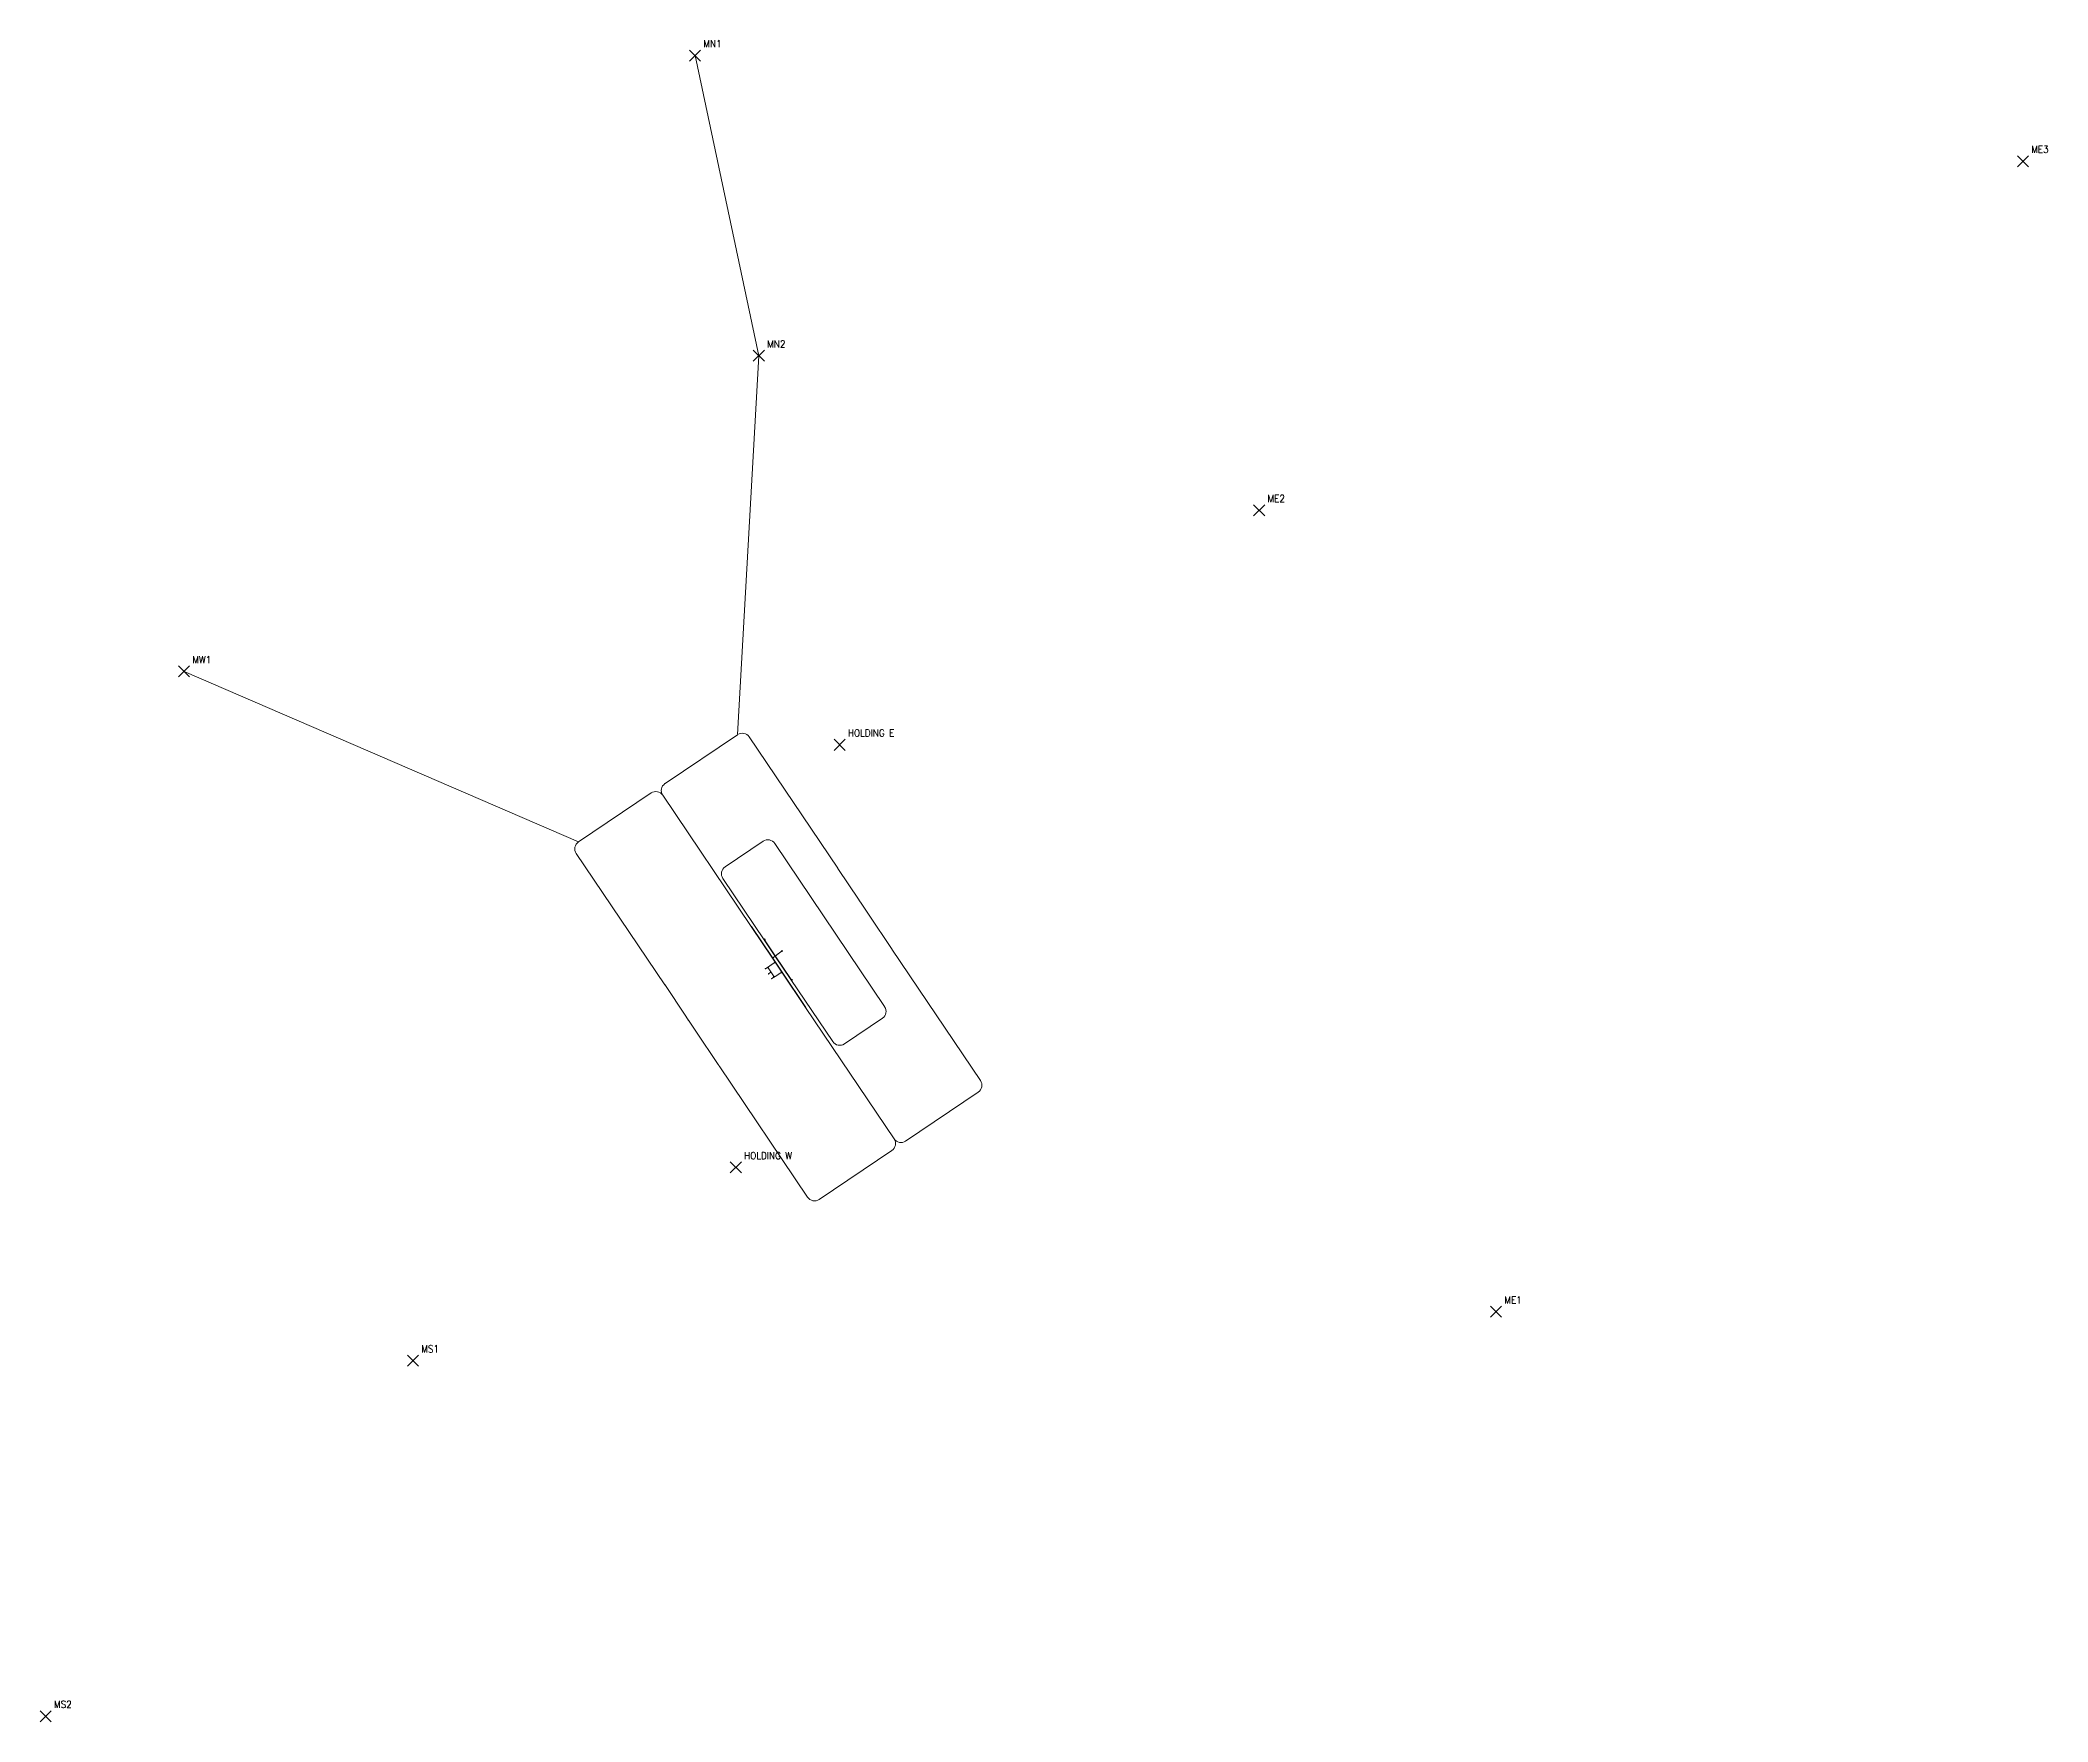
# Model space of a CAD drawing. Header units: metres. Extents: x -17701 to 30438, y -18109 to 22206.
import ezdxf

# ---------------------------------------------------------------- set-up
doc = ezdxf.new("R2010")
doc.units = ezdxf.units.M
for name, color, linetype, lineweight in [('NEW_Circuit', 7, 'CONTINUOUS', 0), ('NEW_Holding', 7, 'CONTINUOUS', 0), ('New_Mano', 7, 'CONTINUOUS', 0), ('NEW_Parking', 7, 'CONTINUOUS', 0), ('NEW_Taxi', 7, 'CONTINUOUS', 0), ('NEW_VFR_Routes', 7, 'CONTINUOUS', 0)]:
    doc.layers.add(name, color=color, linetype=linetype, lineweight=lineweight)
for name, color, linetype in [('REF_ROUTE_RUNWAYS', 1, 'CONTINUOUS'), ('REF_VFR_LABELS', 3, 'CONTINUOUS'), ('REF_VFR_POINTS', 3, 'CONTINUOUS')]:
    doc.layers.add(name, color=color, linetype=linetype)
doc.styles.get("Standard").update_dxf_attribs({"font": 'STANDARD'})

msp = doc.modelspace()

# ---------------------------------------------------------------- linework, layer by layer
at = {"layer": 'NEW_Circuit'}
for p, q in [((-977, 5554), (-2719, 4383)), ((1424, 2353), (-701, 5503)), ((-4792, 2985), (-3051, 4159)), ((-649, 955), (-2774, 4105)), ((-366, 3002), (-1278, 2387)), ((-89, 2948), (2547, -964)), ((-2721, -443), (-4846, 2707)), ((-326, 617), (-1332, 2110)), ((1428, 2346), (1933, 1593)), ((1931, 1595), (1999, 1494)), ((2000, 1492), (2158, 1256)), ((2158, 1257), (2725, 409)), ((2721, 416), (4846, -2735)), ((-2726, -436), (-2222, -1189)), ((297, -311), (1304, -1803)), ((-2221, -1191), (-2153, -1292)), ((-2155, -1290), (-1997, -1526)), ((649, -982), (2774, -4133)), ((1581, -1857), (2493, -1242)), ((-1996, -1527), (-1428, -2374)), ((-1424, -2380), (701, -5531)), ((4792, -3012), (3051, -4187)), ((979, -5585), (2720, -4410))]:
    msp.add_line(p, q, dxfattribs=at)
for centre, start, end in [((-867, 5391), 34, 124), ((-2608, 4217), 123.9154, 213.9154), ((-2940, 3993), 34, 124), ((-4681, 2819), 124, 214), ((-254, 2837), 33.9696, 124), ((-1166, 2222), 124, 214), ((2382, -1076), 304, 33.9696), ((1470, -1691), 214, 304), ((4680, -2847), 304, 34), ((2608, -4245), 304, 34), ((2939, -4021), 214, 304), ((867, -5419), 214, 304)]:
    msp.add_arc(centre, 200, start, end, dxfattribs=at)
at = {"layer": 'NEW_Holding'}
for p in [(-162, 45), (-25, 289), (-2, -190)]:
    msp.add_point(p, dxfattribs=at)
at = {"layer": 'New_Mano'}
for p, q in [((-347, 650), (-330, 662)), ((-326, 617), (-347, 650)), ((-330, 662), (-314, 639)), ((-314, 639), (-326, 617)), ((297, -311), (324, -309)), ((317, -340), (297, -311)), ((336, -328), (317, -340)), ((324, -309), (336, -328))]:
    msp.add_line(p, q, dxfattribs=at)
at = {"layer": 'NEW_Parking'}
for p in [(79, 373), (84, 378), (88, 363), (93, 367), (-311, -55), (-234, -177), (-161, -292)]:
    msp.add_point(p, dxfattribs=at)
at = {"layer": 'NEW_Taxi'}
for p, q in [((-100, 86), (-311, -55)), ((-145, 202), (88, 373)), ((-100, 86), (-88, 117)), ((-100, 86), (-66, 85)), ((79, 373), (88, 363)), ((88, 373), (84, 378)), ((88, 373), (93, 367)), ((-244, -36), (-276, -32)), ((-236, -5), (-244, -36)), ((-244, -36), (-118, -224)), ((-178, -136), (-234, -177)), ((-79, -242), (-161, -292)), ((-118, -224), (-127, -271)), ((-118, -224), (-78, -242)), ((-78, -242), (57, -151)), ((57, -151), (69, -118)), ((57, -151), (94, -154))]:
    msp.add_line(p, q, dxfattribs=at)
at = {"layer": 'NEW_VFR_Routes'}
for p, q in [((-1999, 21837), (-468, 14641)), ((-468, 14641), (-979, 5557)), ((-14250, 7073), (-4792, 2985))]:
    msp.add_line(p, q, dxfattribs=at)
at = {"layer": 'REF_ROUTE_RUNWAYS'}
for p, q in [((-649, 955), (-145, 202)), ((-326, 617), (-84, 257)), ((-145, 202), (-77, 101)), ((-84, 257), (297, -311)), ((-77, 101), (81, -135)), ((81, -135), (649, -982))]:
    msp.add_line(p, q, dxfattribs=at)
at = {"layer": 'REF_VFR_POINTS'}
for p, q in [((-2132, 21705), (-1867, 21970)), ((-2132, 21970), (-1867, 21705)), ((29708, 19172), (29974, 19437)), ((29708, 19437), (29974, 19172)), ((-601, 14508), (-335, 14773)), ((-601, 14773), (-335, 14508)), ((11395, 10801), (11661, 11067)), ((11395, 11067), (11661, 10801)), ((-14383, 6940), (-14118, 7206)), ((-14383, 7206), (-14118, 6940)), ((1335, 5180), (1600, 5445)), ((1335, 5445), (1600, 5180)), ((-1154, -4951), (-888, -4686)), ((-1154, -4686), (-888, -4951)), ((17074, -8411), (17340, -8145)), ((17074, -8145), (17340, -8411)), ((-8896, -9584), (-8630, -9319)), ((-8896, -9319), (-8630, -9584)), ((-17701, -18109), (-17436, -17844)), ((-17701, -17844), (-17436, -18109))]:
    msp.add_line(p, q, dxfattribs=at)
for p in [(-1999, 21837), (29841, 19305), (-468, 14641), (11528, 10934), (-14250, 7073), (1468, 5313), (-1021, -4818), (17207, -8278), (-8763, -9452), (-17568, -17977)]:
    msp.add_point(p, dxfattribs=at)

# ---------------------------------------------------------------- texts
at = {"layer": 'REF_VFR_LABELS'}
for s, p in [('MN1', (-1800, 22037)), ('ME3', (30040, 19504)), ('MN2', (-269, 14840)), ('ME2', (11727, 11133)), ('MW1', (-14051, 7272)), ('HOLDING E', (1667, 5512)), ('HOLDING W', (-822, -4619)), ('ME1', (17406, -8079)), ('MS1', (-8564, -9252)), ('MS2', (-17369, -17777))]:
    msp.add_text(s, height=169.9, dxfattribs=at).set_placement(p)

doc.saveas('drawing.dxf')
